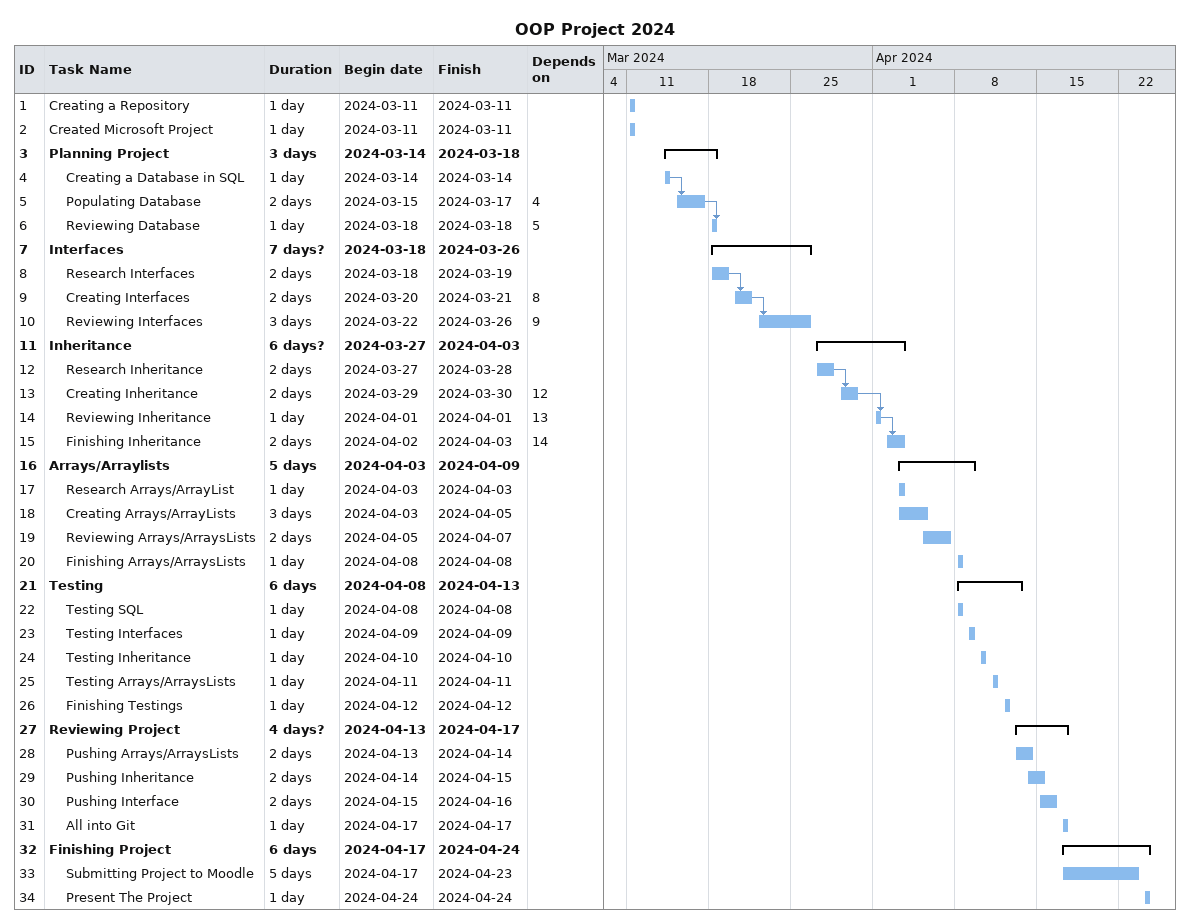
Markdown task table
OOP Project 2024

| ID | Level | Task | Duration | Start | Finish | Predecessors |
|---|---|---|---|---|---|---|
| 1 | 1 | Creating a Repository | 1d | 2024-03-11 | 2024-03-11 |  |
| 2 | 1 | Created Microsoft Project | 1d | 2024-03-11 | 2024-03-11 |  |
| 3 | 1 | **Planning Project** | 3d | 2024-03-14 | 2024-03-18 |  |
| 4 | 2 | Creating a Database in SQL | 1d | 2024-03-14 | 2024-03-14 |  |
| 5 | 2 | Populating Database | 2d | 2024-03-15 | 2024-03-17 | 4 |
| 6 | 2 | Reviewing Database | 1d | 2024-03-18 | 2024-03-18 | 5 |
| 7 | 1 | **Interfaces** | 7d? | 2024-03-18 | 2024-03-26 |  |
| 8 | 2 | Research Interfaces | 2d | 2024-03-18 | 2024-03-19 |  |
| 9 | 2 | Creating Interfaces | 2d | 2024-03-20 | 2024-03-21 | 8 |
| 10 | 2 | Reviewing Interfaces | 3d | 2024-03-22 | 2024-03-26 | 9 |
| 11 | 1 | **Inheritance** | 6d? | 2024-03-27 | 2024-04-03 |  |
| 12 | 2 | Research Inheritance | 2d | 2024-03-27 | 2024-03-28 |  |
| 13 | 2 | Creating Inheritance | 2d | 2024-03-29 | 2024-03-30 | 12 |
| 14 | 2 | Reviewing Inheritance | 1d | 2024-04-01 | 2024-04-01 | 13 |
| 15 | 2 | Finishing Inheritance | 2d | 2024-04-02 | 2024-04-03 | 14 |
| 16 | 1 | **Arrays/Arraylists** | 5d | 2024-04-03 | 2024-04-09 |  |
| 17 | 2 | Research Arrays/ArrayList | 1d | 2024-04-03 | 2024-04-03 |  |
| 18 | 2 | Creating Arrays/ArrayLists | 3d | 2024-04-03 | 2024-04-05 |  |
| 19 | 2 | Reviewing Arrays/ArraysLists | 2d | 2024-04-05 | 2024-04-07 |  |
| 20 | 2 | Finishing Arrays/ArraysLists | 1d | 2024-04-08 | 2024-04-08 |  |
| 21 | 1 | **Testing** | 6d | 2024-04-08 | 2024-04-13 |  |
| 22 | 2 | Testing SQL | 1d | 2024-04-08 | 2024-04-08 |  |
| 23 | 2 | Testing Interfaces | 1d | 2024-04-09 | 2024-04-09 |  |
| 24 | 2 | Testing Inheritance | 1d | 2024-04-10 | 2024-04-10 |  |
| 25 | 2 | Testing Arrays/ArraysLists | 1d | 2024-04-11 | 2024-04-11 |  |
| 26 | 2 | Finishing Testings | 1d | 2024-04-12 | 2024-04-12 |  |
| 27 | 1 | **Reviewing Project** | 4d? | 2024-04-13 | 2024-04-17 |  |
| 28 | 2 | Pushing Arrays/ArraysLists | 2d | 2024-04-13 | 2024-04-14 |  |
| 29 | 2 | Pushing Inheritance | 2d | 2024-04-14 | 2024-04-15 |  |
| 30 | 2 | Pushing Interface | 2d | 2024-04-15 | 2024-04-16 |  |
| 31 | 2 | All into Git | 1d | 2024-04-17 | 2024-04-17 |  |
| 32 | 1 | **Finishing Project** | 6d | 2024-04-17 | 2024-04-24 |  |
| 33 | 2 | Submitting Project to Moodle | 5d | 2024-04-17 | 2024-04-23 |  |
| 34 | 2 | Present The Project | 1d | 2024-04-24 | 2024-04-24 |  |
